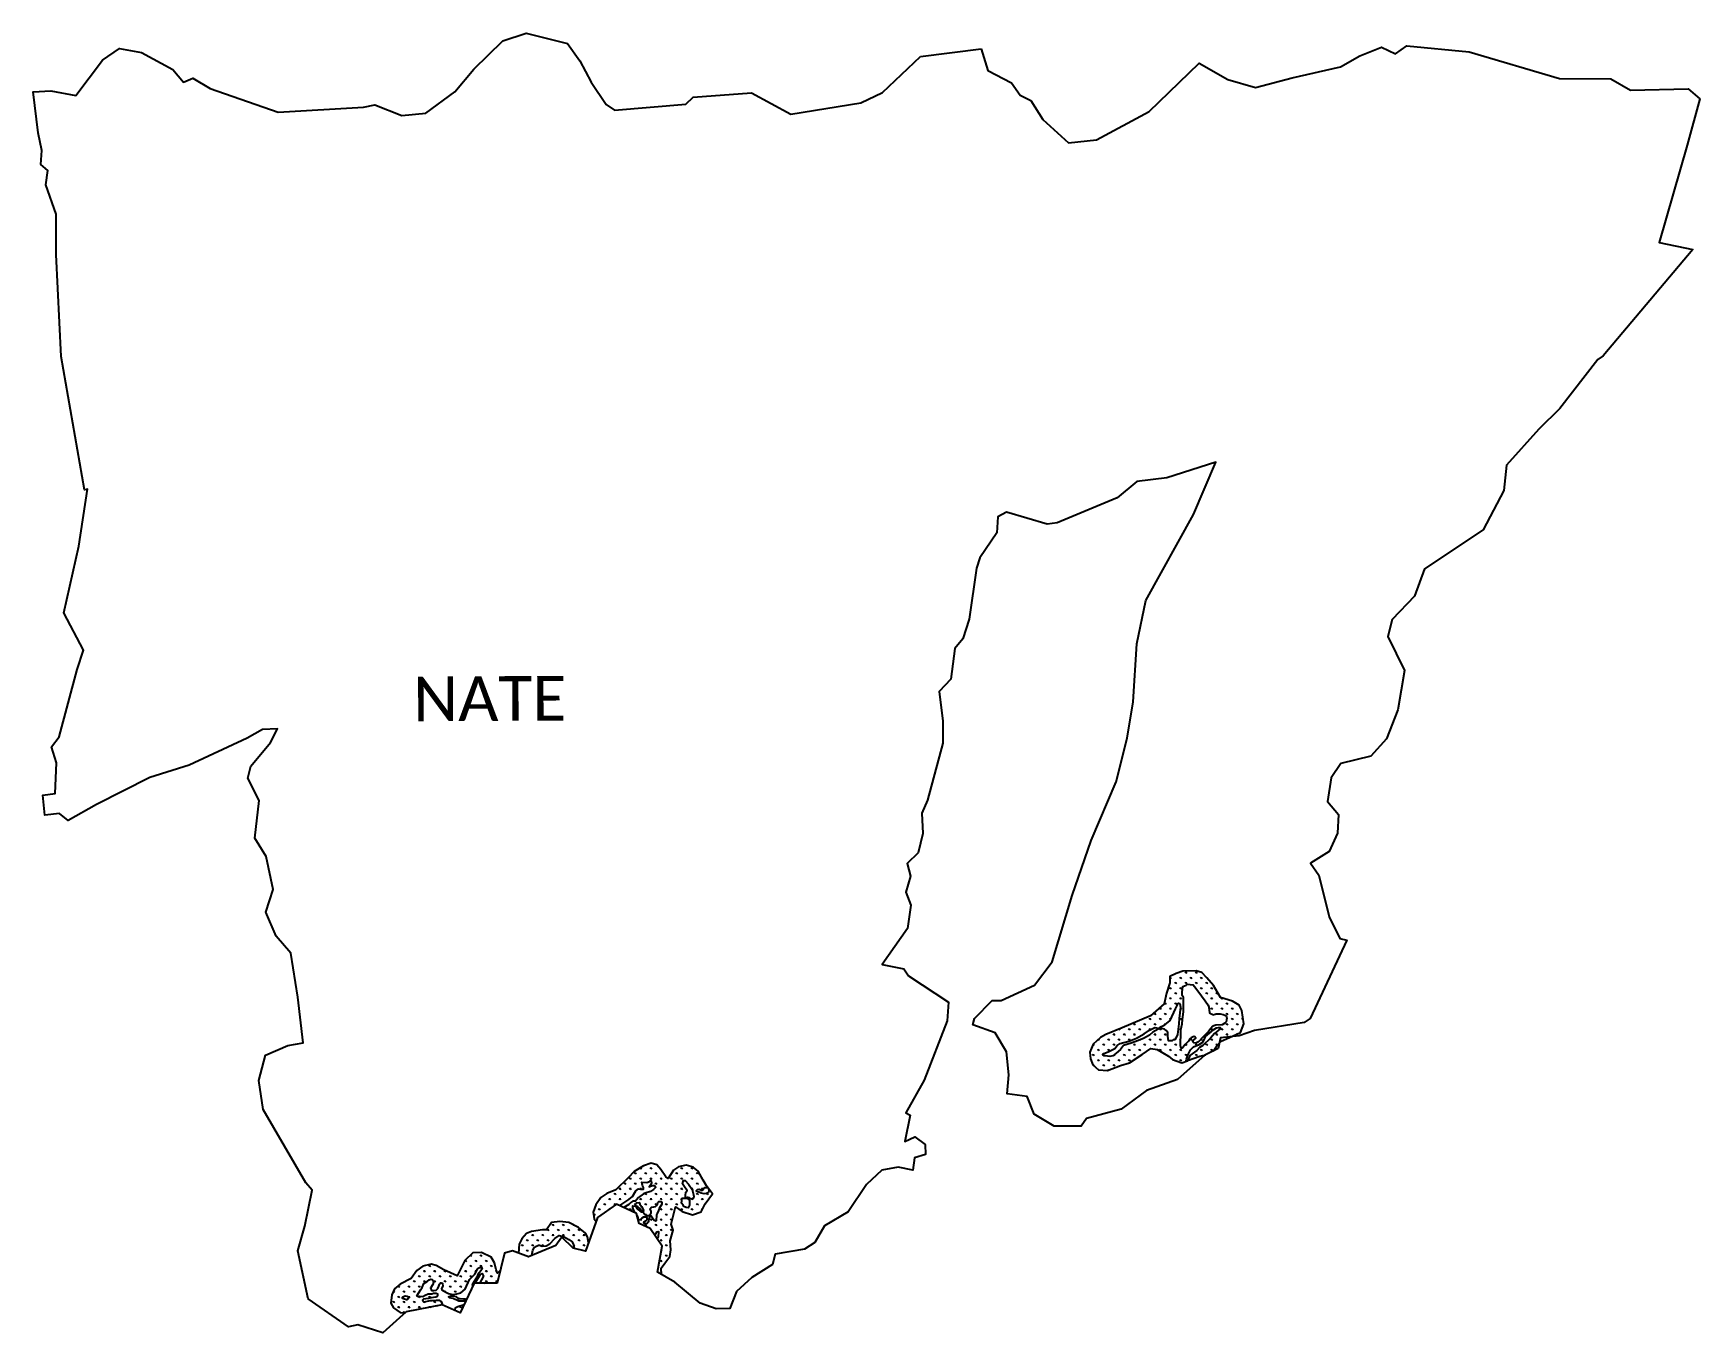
# Model space of a CAD drawing. Header units: metres. Extents: x 322049 to 327866, y 1839213 to 1843749.
import ezdxf

# ---------------------------------------------------------------- set-up
doc = ezdxf.new("R2010")
doc.units = ezdxf.units.M
doc.layers.add('MANGROOVE BUFFER ZONE', color=120, linetype='Continuous')
doc.layers.add('VILLAGE NAME', color=250, linetype='Continuous')
doc.styles.get("Standard").update_dxf_attribs({"font": 'simplex.shx'})

msp = doc.modelspace()

# ---------------------------------------------------------------- hatches: boundary and pattern name
at = {"layer": 'MANGROOVE BUFFER ZONE'}
h = msp.add_hatch(dxfattribs=at)
h.set_pattern_fill('GRASS', color=256)
h.paths.add_polyline_path([(326268, 1840337.4), (326258.1, 1840356), (326235.2, 1840369.8), (326193.2, 1840383.5), (326169.3, 1840425.1), (326145.9, 1840452.2), (326128.5, 1840469.8), (326108.3, 1840475.7), (326062, 1840474.6), (326038.6, 1840467.1), (326015.8, 1840456.3), (326015.9, 1840434), (326004.5, 1840398.5), (325997.1, 1840360.4), (325948.4, 1840319.3), (325850.2, 1840277), (325793, 1840253.6), (325774.1, 1840243.5), (325748.3, 1840220.4), (325736.5, 1840192.1), (325739.9, 1840168.9), (325747.9, 1840147.6), (325767.6, 1840130), (325798.2, 1840127.9), (325844.2, 1840145.2), (325875.2, 1840155.1), (325919.4, 1840184.1), (325950.1, 1840205.1), (325972.5, 1840201.3), (326011.5, 1840177.9), (326025.8, 1840166.1), (326058.5, 1840155.5), (326077.9, 1840162.4), (326073, 1840162.3), (326074.9, 1840168.1), (326079.7, 1840181.9), (326088.4, 1840200), (326098.7, 1840210.3), (326118.7, 1840219.1), (326131.4, 1840226.7), (326136.3, 1840235.3), (326140.5, 1840247), (326160.4, 1840263.7), (326170.5, 1840271.8), (326179, 1840277.3), (326186.6, 1840278.8), (326191.6, 1840278.8), (326191.8, 1840273.7), (326172.4, 1840257.7), (326158, 1840241), (326131.5, 1840215.2), (326120.2, 1840209), (326110.3, 1840197.4), (326094.4, 1840185.8), (326086.6, 1840180), (326083.2, 1840171.4), (326079.7, 1840164.8), (326078.4, 1840162.6), (326120.8, 1840177.7), (326142.5, 1840183.1), (326167.5, 1840195.6), (326178.9, 1840213.4), (326189.1, 1840223.8), (326193, 1840242.5), (326231, 1840246.1), (326262.8, 1840261.2), (326274.1, 1840290.6)])
h.paths.add_polyline_path([(325964, 1840278.1), (325976.6, 1840276.1), (325975.3, 1840272.1), (325957.5, 1840262.2), (325945.2, 1840251.6), (325924.8, 1840239.9), (325903.1, 1840231.9), (325881.5, 1840223.5), (325854.4, 1840215.1), (325843.6, 1840201.8), (325828.5, 1840188.6), (325816.9, 1840179.7), (325806.3, 1840177.6), (325791.1, 1840178.8), (325786.6, 1840179.7), (325782.2, 1840183.1), (325782.5, 1840185.7), (325786.2, 1840187.9), (325801.4, 1840193.8), (325824.4, 1840205), (325832, 1840215.5), (325842.5, 1840222.5), (325873.7, 1840230.5), (325882.8, 1840233.7), (325899.5, 1840241.1), (325926.3, 1840255.8), (325945.2, 1840268.8)], flags=16)
h.paths.add_polyline_path([(325981.6, 1840277.7), (325987.1, 1840282), (325998.3, 1840287.5), (326017.1, 1840302.6), (326036.3, 1840343.7), (326041.7, 1840355.6), (326044.5, 1840361.7), (326046.8, 1840362.7), (326051.7, 1840362.1), (326053.1, 1840348.8), (326049.2, 1840310.1), (326047.4, 1840290.5), (326042.8, 1840253.8), (326036.8, 1840241.2), (326033.6, 1840235.7), (326028, 1840234.8), (326024.5, 1840231.9), (326018.9, 1840231.9), (326011.5, 1840232.2), (326008.9, 1840248.4), (326009.2, 1840261), (326003.9, 1840267.5), (325998, 1840272.9), (325992.8, 1840274.1), (325987.6, 1840274.8), (325986.5, 1840275), (325984.4, 1840275.5)], flags=16)
h.paths.add_polyline_path([(326059.7, 1840290.9), (326060.7, 1840306.2), (326063.7, 1840333.3), (326063.5, 1840383.2), (326059.4, 1840389.6), (326059.4, 1840401.7), (326061.8, 1840421), (326073.3, 1840426), (326076.9, 1840429.6), (326097.4, 1840427.5), (326103, 1840421.5), (326114.5, 1840405.9), (326139.2, 1840371), (326150.2, 1840355.7), (326152, 1840349), (326154.9, 1840329.5), (326163.2, 1840324.7), (326167, 1840322.8), (326174.7, 1840324.6), (326184.7, 1840326), (326192.2, 1840326), (326202.6, 1840323.4), (326208.1, 1840321.6), (326213.1, 1840319), (326214.7, 1840315.4), (326214.9, 1840311), (326214.2, 1840304.7), (326213.3, 1840298.2), (326208.5, 1840293), (326199.2, 1840287.6), (326177.4, 1840286.7), (326169.5, 1840284.5), (326165.3, 1840281.7), (326159.9, 1840274.7), (326150.9, 1840264), (326131.5, 1840244.2), (326116, 1840227.9), (326106.6, 1840224), (326099.8, 1840224.3), (326096.5, 1840228), (326098.4, 1840234.4), (326106.6, 1840241.6), (326103.4, 1840245.7), (326100.1, 1840246.3), (326095.2, 1840244.8), (326091.3, 1840242.4), (326086.6, 1840239.1), (326081.3, 1840230.6), (326069.9, 1840218.4), (326062.2, 1840209), (326056.1, 1840204.4), (326053.2, 1840214.3), (326054.8, 1840264.1), (326055, 1840270.4)], flags=16)
h = msp.add_hatch(dxfattribs=at)
h.set_pattern_fill('GRASS', color=256)
h.paths.add_polyline_path([(323589.9, 1839417.7), (323596, 1839427.2), (323599.1, 1839436.3), (323602.3, 1839438.5), (323606.9, 1839440.4), (323614.1, 1839440.3), (323614.7, 1839438.9), (323615.5, 1839436.1), (323611.2, 1839428.5), (323600.6, 1839415.5), (323597.1, 1839406.8), (323581.2, 1839379.9), (323582.7, 1839375.8), (323582.8, 1839375.8), (323587.4, 1839385.9), (323591.7, 1839385.9), (323594.3, 1839392.6), (323602.8, 1839405.6), (323610, 1839416.7), (323615.7, 1839419), (323620.4, 1839410), (323613.9, 1839396.8), (323607.1, 1839386.7), (323606.9, 1839385.8), (323617.5, 1839385.7), (323617.8, 1839386.6), (323621.4, 1839387.1), (323623.3, 1839385.7), (323668.2, 1839385.5), (323679.3, 1839431.7), (323668.8, 1839420.4), (323664.4, 1839431.9), (323658.4, 1839457), (323647.5, 1839476.4), (323613.7, 1839492.4), (323582.9, 1839491.6), (323555.5, 1839465.4), (323527.9, 1839411.9), (323481.8, 1839432.7), (323455.5, 1839446.9), (323437.2, 1839451.7), (323408.8, 1839445.4), (323387.6, 1839429.7), (323367.7, 1839402.1), (323329.7, 1839382.8), (323309.1, 1839366.5), (323300.4, 1839345.1), (323297, 1839316.3), (323305.8, 1839299.7), (323329.8, 1839282.9), (323346.8, 1839282.2), (323350.7, 1839285.7), (323456.5, 1839306.1), (323458.7, 1839307.6), (323460.4, 1839306.9), (323476, 1839309.9), (323478.6, 1839308.8), (323475.8, 1839315.8), (323472.2, 1839321.5), (323468, 1839325), (323455.3, 1839325), (323441.5, 1839324.2), (323434.6, 1839323.7), (323411.7, 1839319.6), (323409.3, 1839322.3), (323408.8, 1839327.4), (323412, 1839331.6), (323419.6, 1839332.2), (323429.1, 1839333), (323437.4, 1839335.3), (323453.8, 1839338.3), (323459.4, 1839340.2), (323460.4, 1839344.3), (323460.5, 1839347.5), (323455.2, 1839349.8), (323445.3, 1839349.3), (323439.8, 1839346.9), (323427, 1839346.9), (323416.5, 1839342.6), (323408.7, 1839338.5), (323397.5, 1839339.3), (323393.8, 1839338.5), (323390.8, 1839339.5), (323387.1, 1839341.4), (323401.3, 1839363.7), (323405.8, 1839370.3), (323412.4, 1839384.5), (323423.4, 1839391.9), (323430.3, 1839397.2), (323436, 1839399.6), (323441.6, 1839398.9), (323445.7, 1839393.3), (323446.1, 1839388.8), (323443, 1839380.9), (323434.9, 1839368.2), (323437.8, 1839363.1), (323440.4, 1839360.6), (323447.2, 1839360.4), (323454.7, 1839361.3), (323460.5, 1839367.1), (323464.5, 1839374.8), (323466.6, 1839381.9), (323469.9, 1839386.9), (323472.9, 1839387.1), (323477.5, 1839385.4), (323477.8, 1839384), (323477.9, 1839374.7), (323474.2, 1839366.6), (323475.1, 1839362.3), (323481.3, 1839359.3), (323488.8, 1839354.2), (323498.6, 1839349.7), (323512.3, 1839346.7), (323526.9, 1839348), (323541, 1839351.5), (323556.5, 1839364.7), (323571.2, 1839399)])
h.paths.add_polyline_path([(323352.4, 1839340.9), (323356.8, 1839336.3), (323356.9, 1839331.5), (323351.6, 1839327.5), (323337.3, 1839331.9), (323338.1, 1839337.2), (323338.9, 1839338.1), (323346.6, 1839341.4)], flags=16)
h.paths.add_polyline_path([(323553.9, 1839313.4), (323548.9, 1839308.9), (323531.1, 1839303.4), (323521.9, 1839298.9), (323519.9, 1839294), (323520.1, 1839290.6), (323539.4, 1839282.1)])
h.paths.add_polyline_path([(323805.2, 1839514.9), (323812.9, 1839518.6), (323816.4, 1839518.6), (323825.6, 1839515.2), (323838.7, 1839516.3), (323851.5, 1839522.5), (323869.4, 1839542), (323884.2, 1839552.3), (323901.4, 1839547.6), (323918.6, 1839538.4), (323930, 1839529.5), (323935, 1839520.1), (323936.1, 1839510.9), (323934.8, 1839509.6), (323930.9, 1839510.3), (323933.6, 1839507.7), (323976.1, 1839498), (323986.7, 1839527.3), (323983.9, 1839548), (323976, 1839560.7), (323952.4, 1839579.8), (323917.7, 1839598), (323886.9, 1839601.2), (323857.4, 1839597.8), (323840, 1839571.4), (323826.8, 1839571.5), (323788, 1839566.4), (323770, 1839558.6), (323754.5, 1839541), (323744.7, 1839521.7), (323742.9, 1839490.6), (323777.6, 1839477.3), (323788.8, 1839482), (323790.5, 1839489.2), (323792.2, 1839500.7), (323797.2, 1839508.6)])
h.paths.add_polyline_path([(324175.8, 1839726.5), (324173.1, 1839738.4), (324190.2, 1839736.7), (324199.3, 1839741.1), (324203.1, 1839745.5), (324206.2, 1839743.3), (324207.3, 1839734.5), (324201.7, 1839727.1), (324199, 1839721.6), (324203.1, 1839724.3), (324211.1, 1839727.1), (324216.9, 1839726.8), (324221.9, 1839720.7), (324214.1, 1839713.3), (324203.1, 1839705.3), (324188.8, 1839700.9), (324178.6, 1839697.6), (324161.8, 1839685.2), (324154.4, 1839676.1), (324150.5, 1839671.7), (324142, 1839671.7), (324134.5, 1839667), (324128.2, 1839659.9), (324109.7, 1839649.7), (324109.6, 1839649.6), (324149.5, 1839631.6), (324144.2, 1839641.9), (324141.9, 1839650), (324141.7, 1839655.9), (324149.6, 1839654.7), (324152.9, 1839652.4), (324156, 1839646.5), (324159.7, 1839642.4), (324166.4, 1839637.7), (324171.8, 1839634.4), (324177.7, 1839633.3), (324181.2, 1839629.3), (324184, 1839625.8), (324188.2, 1839622.3), (324193.6, 1839622), (324201.6, 1839622), (324202, 1839620.9), (324200.8, 1839618.5), (324198.6, 1839614.3), (324198, 1839609.4), (324196.2, 1839602.6), (324195.2, 1839598.7), (324191.9, 1839593.6), (324187.2, 1839592.3), (324184.8, 1839592.9), (324180.5, 1839595.8), (324181.3, 1839599.6), (324187.1, 1839603.8), (324191.6, 1839608.1), (324191.6, 1839614.1), (324186.3, 1839616.1), (324178.8, 1839615.7), (324173.5, 1839612.4), (324167.1, 1839607.3), (324162.4, 1839605.3), (324161.1, 1839609), (324158.9, 1839618.2), (324156.8, 1839619.4), (324163.4, 1839594.1), (324201.8, 1839576.3), (324217.3, 1839553.8), (324218.2, 1839554.3), (324222.8, 1839560.1), (324225.6, 1839565), (324230, 1839566.6), (324230.7, 1839565.9), (324231.7, 1839562.1), (324230, 1839548.1), (324228.8, 1839542.7), (324226.6, 1839540.4), (324244, 1839515.2), (324227.8, 1839423.6), (324241.4, 1839415.9), (324240.6, 1839438), (324253.1, 1839455.6), (324270.3, 1839478.3), (324274.4, 1839502.5), (324272.4, 1839533.8), (324282.9, 1839570.7), (324275.3, 1839592.2), (324290.6, 1839652.2), (324313.4, 1839635.8), (324350.3, 1839624.6), (324380.3, 1839634.6), (324394, 1839662.7), (324419.6, 1839698.1), (324398.7, 1839725.3), (324387.4, 1839745.6), (324369.5, 1839776.5), (324352, 1839790.6), (324327.3, 1839797.3), (324301.4, 1839792.2), (324284.1, 1839780.8), (324265.3, 1839750.8), (324257.4, 1839756.6), (324239.5, 1839783.1), (324225, 1839799), (324205.7, 1839804.3), (324179.2, 1839794.8), (324146.1, 1839776), (324125.8, 1839753.7), (324082.9, 1839711.7), (324050.7, 1839698.7), (324029.5, 1839684.5), (324012.2, 1839659.1), (324003.7, 1839634), (324006.7, 1839610.7), (324013.3, 1839600.5), (324018.7, 1839615.4), (324084.6, 1839661), (324095.6, 1839656), (324099.4, 1839659.1), (324127.9, 1839677.8), (324140.6, 1839688.5), (324151.6, 1839707.8), (324161.5, 1839714.7), (324168.7, 1839714.4), (324178.9, 1839714.4), (324179.2, 1839719.4)])
h.paths.add_polyline_path([(324154.7, 1839666.7), (324163.8, 1839667), (324166.2, 1839661.7), (324172.1, 1839653.2), (324176.8, 1839645.1), (324179.4, 1839639.1), (324178.1, 1839635.5), (324174.1, 1839635.8), (324171.6, 1839638), (324168, 1839643), (324164.6, 1839647.2), (324162, 1839649.6), (324158.9, 1839652.1), (324156.6, 1839653.8), (324151.1, 1839657.7), (324151.2, 1839661.9)], flags=16)
h.paths.add_polyline_path([(324206.7, 1839650.6), (324215.4, 1839651.9), (324220.3, 1839653), (324224.8, 1839656.8), (324227.6, 1839661.9), (324229.3, 1839667.9), (324231.9, 1839670.7), (324239.5, 1839670.9), (324243.4, 1839668), (324242.4, 1839662.1), (324233.6, 1839646.1), (324231.3, 1839640), (324226.7, 1839629.3), (324224.5, 1839624.8), (324223.2, 1839603.3), (324221.4, 1839602.5), (324216.2, 1839604.9), (324210.6, 1839612.1), (324206, 1839620.2), (324202.7, 1839626.2), (324205.5, 1839630.7), (324206.2, 1839634.8), (324205.2, 1839637), (324203, 1839641.9), (324200.8, 1839643.8)], flags=16)
h.paths.add_polyline_path([(324315.2, 1839732), (324317.1, 1839740.5), (324319, 1839743.8), (324324.7, 1839743.6), (324335.7, 1839731.3), (324348.4, 1839712.7), (324351, 1839704.1), (324354.2, 1839688.6), (324353.5, 1839682.7), (324347.9, 1839678.6), (324344.2, 1839680.4), (324339.4, 1839683.5), (324335.2, 1839684.6), (324331.7, 1839684.6), (324325.9, 1839683.4), (324325.4, 1839683.5), (324325.4, 1839691.4), (324326.2, 1839703.4), (324331.5, 1839709), (324324.8, 1839718.3)], flags=16)
h.paths.add_polyline_path([(324313.9, 1839682.7), (324320, 1839683), (324329.9, 1839681.9), (324340, 1839675.7), (324340, 1839657.5), (324336.6, 1839653.5), (324334.9, 1839649.3), (324327.6, 1839650.2), (324319.2, 1839653.8), (324317.2, 1839657.8), (324311, 1839664.5)], flags=16)
h.paths.add_polyline_path([(324364.2, 1839709.7), (324367.2, 1839713.2), (324372.7, 1839713.6), (324383.4, 1839709.7), (324386.6, 1839711), (324389, 1839716.1), (324394.6, 1839719.6), (324402, 1839720.1), (324406.1, 1839715.7), (324407.1, 1839706.4), (324405.5, 1839702), (324399.4, 1839699), (324390.9, 1839698.1), (324380, 1839700.4), (324375.5, 1839702.7), (324369, 1839704.6), (324365.3, 1839703.9)], flags=16)

# ---------------------------------------------------------------- linework, layer by layer
at = {"color": 3, "flags": 128}
for points in [[(325357.3, 1843694.6), (325381.4, 1843618.7), (325463.6, 1843575.6), (325494, 1843532.5), (325531.2, 1843513.9), (325573.4, 1843447.7), (325662.5, 1843366.2), (325760.6, 1843377.4), (325944.2, 1843476.2), (326118.8, 1843644.3), (326218.8, 1843587.2), (326314.9, 1843559.3), (326443.4, 1843594.1), (326612.6, 1843632.5), (326679.7, 1843670.5), (326755.2, 1843700.8), (326804, 1843677.3), (326844.2, 1843705.3), (327061.1, 1843684.8), (327377.1, 1843591.7), (327555.5, 1843590.6), (327624.4, 1843550.3), (327825.7, 1843555.2), (327866, 1843520.5), (327822.7, 1843358), (327724.5, 1843018.6), (327842.2, 1842994.3), (327529.6, 1842623.1), (327511, 1842610.1), (327378, 1842438.7), (327304.9, 1842367.4), (327191.7, 1842241.4), (327181.9, 1842152.5), (327109.9, 1842015.7), (326905.4, 1841879.8), (326870.4, 1841784.4), (326792.1, 1841702.8), (326777.3, 1841643.7), (326835.4, 1841524.1), (326811.8, 1841386.9), (326772.5, 1841286.2), (326718.3, 1841225.3), (326612.8, 1841200.4), (326579.3, 1841150.3), (326566.2, 1841067.5), (326605, 1841021.9), (326601.2, 1840956.1), (326572.8, 1840893.2), (326507.8, 1840852), (326536.5, 1840810), (326572.6, 1840664.5), (326609.9, 1840588.4), (326634.1, 1840583.5), (326506.3, 1840309.6), (326485.5, 1840295.3), (326311.8, 1840267.6), (326258.4, 1840248.7), (326193, 1840242.5), (326185.2, 1840204.4), (326138.6, 1840181.2), (326043.6, 1840097.3), (325935.3, 1840057.9), (325846.5, 1839993.2), (325725.4, 1839960.1), (325706.5, 1839934.4), (325612.1, 1839933.5), (325542.7, 1839975.5), (325518.4, 1840037.6), (325447.9, 1840047.1), (325454.1, 1840113.6), (325446.6, 1840192.9), (325406.7, 1840260.1), (325328.5, 1840287.8), (325333.9, 1840309.6), (325395.7, 1840373.1), (325427.5, 1840373), (325544.1, 1840425.9), (325605.4, 1840507.3), (325675.5, 1840739.3), (325741.4, 1840931.4), (325828.5, 1841135.4), (325867.1, 1841288.9), (325888.3, 1841415.4), (325900.9, 1841618), (325932.9, 1841768.5), (326098.7, 1842068.6), (326177.3, 1842251.7), (326006, 1842197.3), (325901.5, 1842184.2), (325832.9, 1842127.4), (325623.2, 1842040.3), (325588.5, 1842035.1), (325446.3, 1842077.6), (325416.1, 1842060.7), (325411.9, 1842004.6), (325352.6, 1841918.2), (325341.1, 1841881.9), (325315.4, 1841703.3), (325293.5, 1841635.3), (325266.1, 1841601), (325251.3, 1841494.7), (325210.7, 1841450.7), (325224.4, 1841347.6), (325223.7, 1841270.4), (325170.6, 1841072.4), (325150.7, 1841026.6), (325154.3, 1840955.7), (325137.6, 1840888.4), (325099.2, 1840851.3), (325111.4, 1840806.6), (325095.1, 1840750.4), (325111.8, 1840705.6), (325100.1, 1840623.4), (325012.4, 1840498.5), (325087.8, 1840483), (325104.1, 1840458.5), (325244.1, 1840366.7), (325239, 1840301.3), (325159, 1840094.7), (325094.6, 1839980.3), (325110.4, 1839972.6), (325090.9, 1839879.9), (325125.8, 1839896.6), (325162.6, 1839869.7), (325163, 1839835.3), (325124.9, 1839822.9), (325118.7, 1839779.7), (325068.3, 1839790.5), (325011.5, 1839780.6), (324957.3, 1839730.3), (324893.2, 1839635.1), (324810.8, 1839586), (324776.9, 1839527.9), (324740.4, 1839504.1), (324638.6, 1839487.2), (324629.1, 1839450.8), (324557, 1839405.7), (324503.1, 1839357.1), (324480.1, 1839297.6), (324432.2, 1839296), (324377.2, 1839315.8), (324288.3, 1839389.2), (324227.8, 1839423.6), (324244, 1839515.2), (324201.8, 1839576.3), (324163.4, 1839594.1), (324154.2, 1839629.5), (324084.6, 1839661), (324018.7, 1839615.4), (323976.1, 1839498), (323933.6, 1839507.7), (323893.3, 1839546.7), (323873, 1839517.2), (323777.6, 1839477.3), (323721.8, 1839498.8), (323693.5, 1839490.5), (323668.2, 1839385.5), (323587.4, 1839385.9), (323539.4, 1839282.1), (323476, 1839309.9), (323350.7, 1839285.7), (323268.8, 1839212.9), (323182, 1839239.9), (323149.4, 1839233.3), (323007.9, 1839331.4), (322971.7, 1839498.9), (322996.8, 1839584.7), (323022.5, 1839710.9), (323000.7, 1839735.5), (322851.3, 1839991.9), (322836, 1840093.1), (322859.6, 1840182), (322936.8, 1840215.6), (322991.4, 1840224.3), (322972.4, 1840383.8), (322947.4, 1840538), (322897.1, 1840597), (322860.9, 1840681), (322886, 1840760.6), (322861.8, 1840875.3), (322822.4, 1840939.7), (322837.3, 1841070.9), (322797.1, 1841148.7), (322808, 1841190.2), (322876.9, 1841273.2), (322901.4, 1841321.4), (322849, 1841318.5), (322795.4, 1841288.7), (322592.5, 1841193.9), (322455.1, 1841150.9), (322269.2, 1841056.6), (322170.7, 1841001.3), (322139.7, 1841025.5), (322088.7, 1841019.8), (322082.1, 1841089.5), (322124.7, 1841095.4), (322130.2, 1841202.1), (322112.4, 1841258.3), (322138.5, 1841293), (322202.1, 1841528.1), (322224.2, 1841595.7), (322155, 1841725.4), (322208.1, 1841958.7), (322237.9, 1842157.2), (322227.5, 1842155), (322145.9, 1842620.8), (322128.2, 1842976.9), (322128.9, 1843118), (322092.2, 1843220.1), (322099.4, 1843270), (322075.2, 1843290.6), (322078.8, 1843340.3), (322065.4, 1843401.6), (322048.8, 1843544.3), (322109.8, 1843547.9), (322197, 1843531.4), (322290.8, 1843655), (322349.6, 1843696.3), (322426, 1843682.1), (322536.3, 1843622.3), (322572.5, 1843578.8), (322605.3, 1843592.3), (322666.4, 1843555.8), (322903.8, 1843473.8), (323201.4, 1843491.2), (323241.1, 1843499.4), (323335.1, 1843462.1), (323418.8, 1843469.7), (323520.6, 1843544.1), (323586.7, 1843623.7), (323687.6, 1843723), (323769.1, 1843748.9), (323913.9, 1843713.2), (323957.1, 1843652.7), (323996.6, 1843577.9), (324048.4, 1843500.4), (324078, 1843480.2), (324326.3, 1843501.3), (324351.9, 1843526.4), (324555.4, 1843541.4), (324692.7, 1843466.2), (324938, 1843506.8), (325012.9, 1843542.7), (325145.4, 1843668.5)], [(325145.4, 1843668.5), (325357.3, 1843694.6)]]:
    msp.add_lwpolyline(points, dxfattribs=at)
at = {"layer": 'MANGROOVE BUFFER ZONE', "flags": 128}
for points in [[(326167.5, 1840195.6), (326178.9, 1840213.4), (326195.6, 1840230.4), (326224.9, 1840243.2), (326262.8, 1840261.2), (326274.1, 1840290.6), (326268, 1840337.4), (326258.1, 1840356), (326235.2, 1840369.8), (326193.2, 1840383.5), (326169.3, 1840425.1), (326145.9, 1840452.2), (326128.5, 1840469.8), (326108.3, 1840475.7), (326062, 1840474.6), (326038.6, 1840467.1), (326015.8, 1840456.3), (326015.9, 1840434), (326004.5, 1840398.5), (325997.1, 1840360.4), (325948.4, 1840319.3), (325850.2, 1840277), (325793, 1840253.6), (325774.1, 1840243.5), (325748.3, 1840220.4), (325736.5, 1840192.1), (325739.9, 1840168.9), (325747.9, 1840147.6), (325767.6, 1840130), (325798.2, 1840127.9), (325844.2, 1840145.2), (325875.2, 1840155.1), (325919.4, 1840184.1), (325950.1, 1840205.1), (325972.5, 1840201.3), (326011.5, 1840177.9), (326025.8, 1840166.1), (326058.5, 1840155.5), (326077.9, 1840162.4), (326073, 1840162.3), (326074.9, 1840168.1), (326079.7, 1840181.9), (326088.4, 1840200), (326098.7, 1840210.3), (326118.7, 1840219.1), (326131.4, 1840226.7), (326136.3, 1840235.3), (326140.5, 1840247), (326160.4, 1840263.7), (326170.5, 1840271.8), (326179, 1840277.3), (326186.6, 1840278.8), (326191.6, 1840278.8), (326191.8, 1840273.7), (326172.4, 1840257.7), (326158, 1840241), (326131.5, 1840215.2), (326120.2, 1840209), (326110.3, 1840197.4), (326094.4, 1840185.8), (326086.6, 1840180), (326083.2, 1840171.4), (326079.7, 1840164.8), (326078.4, 1840162.6), (326120.8, 1840177.7), (326142.5, 1840183.1)], [(324241.4, 1839415.9), (324240.6, 1839438), (324253.1, 1839455.6), (324270.3, 1839478.3), (324274.4, 1839502.5), (324272.4, 1839533.8), (324282.9, 1839570.7), (324275.3, 1839592.2), (324290.6, 1839652.2), (324313.4, 1839635.8), (324350.3, 1839624.6), (324380.3, 1839634.6), (324394, 1839662.7), (324419.6, 1839698.1), (324398.7, 1839725.3), (324387.4, 1839745.6), (324369.5, 1839776.5), (324352, 1839790.6), (324327.3, 1839797.3), (324301.4, 1839792.2), (324284.1, 1839780.8), (324265.3, 1839750.8), (324257.4, 1839756.6), (324239.5, 1839783.1), (324225, 1839799), (324205.7, 1839804.3), (324179.2, 1839794.8), (324146.1, 1839776), (324125.8, 1839753.7), (324082.9, 1839711.7), (324050.7, 1839698.7), (324029.5, 1839684.5), (324012.2, 1839659.1), (324003.7, 1839634), (324006.7, 1839610.7), (324013.3, 1839600.5)], [(324095.6, 1839656), (324099.4, 1839659.1), (324127.9, 1839677.8), (324140.6, 1839688.5), (324151.6, 1839707.8), (324161.5, 1839714.7), (324168.7, 1839714.4), (324178.9, 1839714.4), (324179.2, 1839719.4), (324175.8, 1839726.5), (324173.1, 1839738.4), (324190.2, 1839736.7), (324199.3, 1839741.1), (324203.1, 1839745.5), (324206.2, 1839743.3), (324207.3, 1839734.5), (324201.7, 1839727.1), (324199, 1839721.6), (324203.1, 1839724.3), (324211.1, 1839727.1), (324216.9, 1839726.8), (324221.9, 1839720.7), (324214.1, 1839713.3), (324203.1, 1839705.3), (324188.8, 1839700.9), (324178.6, 1839697.6), (324161.8, 1839685.2), (324154.4, 1839676.1), (324150.5, 1839671.7), (324142, 1839671.7), (324134.5, 1839667), (324128.2, 1839659.9), (324109.7, 1839649.7), (324109.6, 1839649.6)], [(324149.5, 1839631.6), (324144.2, 1839641.9), (324141.9, 1839650), (324141.7, 1839655.9), (324149.6, 1839654.7), (324152.9, 1839652.4), (324156, 1839646.5), (324159.7, 1839642.4), (324166.4, 1839637.7), (324171.8, 1839634.4), (324177.7, 1839633.3), (324181.2, 1839629.3), (324184, 1839625.8), (324188.2, 1839622.3), (324193.6, 1839622), (324201.6, 1839622), (324202, 1839620.9), (324200.8, 1839618.5), (324198.6, 1839614.3), (324198, 1839609.4), (324196.2, 1839602.6), (324195.2, 1839598.7), (324191.9, 1839593.6), (324187.2, 1839592.3), (324184.8, 1839592.9), (324180.5, 1839595.8), (324181.3, 1839599.6), (324187.1, 1839603.8), (324191.6, 1839608.1), (324191.6, 1839614.1), (324186.3, 1839616.1), (324178.8, 1839615.7), (324173.5, 1839612.4), (324167.1, 1839607.3), (324162.4, 1839605.3), (324161.1, 1839609), (324158.9, 1839618.2), (324156.8, 1839619.4)], [(323986.7, 1839527.3), (323983.9, 1839548), (323976, 1839560.7), (323952.4, 1839579.8), (323917.7, 1839598), (323886.9, 1839601.2), (323857.4, 1839597.8), (323840, 1839571.4), (323826.8, 1839571.5), (323788, 1839566.4), (323770, 1839558.6), (323754.5, 1839541), (323744.7, 1839521.7), (323742.9, 1839490.6)], [(324217.3, 1839553.8), (324218.2, 1839554.3), (324222.8, 1839560.1), (324225.6, 1839565), (324230, 1839566.6), (324230.7, 1839565.9), (324231.7, 1839562.1), (324230, 1839548.1), (324228.8, 1839542.7), (324226.6, 1839540.4)], [(323788.8, 1839482), (323790.5, 1839489.2), (323792.2, 1839500.7), (323797.2, 1839508.6), (323805.2, 1839514.9), (323812.9, 1839518.6), (323816.4, 1839518.6), (323825.6, 1839515.2), (323838.7, 1839516.3), (323851.5, 1839522.5), (323869.4, 1839542), (323884.2, 1839552.3), (323901.4, 1839547.6), (323918.6, 1839538.4), (323930, 1839529.5), (323935, 1839520.1), (323936.1, 1839510.9), (323934.8, 1839509.6), (323930.9, 1839510.3)], [(323881.8, 1839529.9), (323881.7, 1839529.9), (323881.6, 1839529.7)], [(323679.3, 1839431.7), (323668.8, 1839420.4), (323664.4, 1839431.9), (323658.4, 1839457), (323647.5, 1839476.4), (323613.7, 1839492.4), (323582.9, 1839491.6), (323555.5, 1839465.4), (323527.9, 1839411.9), (323481.8, 1839432.7), (323455.5, 1839446.9), (323437.2, 1839451.7), (323408.8, 1839445.4), (323387.6, 1839429.7), (323367.7, 1839402.1), (323329.7, 1839382.8), (323309.1, 1839366.5), (323300.4, 1839345.1), (323297, 1839316.3), (323305.8, 1839299.7), (323329.8, 1839282.9), (323346.8, 1839282.2)], [(323478.6, 1839308.8), (323475.8, 1839315.8), (323472.2, 1839321.5), (323468, 1839325), (323455.3, 1839325), (323441.5, 1839324.2), (323434.6, 1839323.7), (323411.7, 1839319.6), (323409.3, 1839322.3), (323408.8, 1839327.4), (323412, 1839331.6), (323419.6, 1839332.2), (323429.1, 1839333), (323437.4, 1839335.3), (323453.8, 1839338.3), (323459.4, 1839340.2), (323460.4, 1839344.3), (323460.5, 1839347.5), (323455.2, 1839349.8), (323445.3, 1839349.3), (323439.8, 1839346.9), (323427, 1839346.9), (323416.5, 1839342.6), (323408.7, 1839338.5), (323397.5, 1839339.3), (323393.8, 1839338.5), (323390.8, 1839339.5), (323387.1, 1839341.4), (323401.3, 1839363.7), (323405.8, 1839370.3), (323412.4, 1839384.5), (323423.4, 1839391.9), (323430.3, 1839397.2), (323436, 1839399.6), (323441.6, 1839398.9), (323445.7, 1839393.3), (323446.1, 1839388.8), (323443, 1839380.9), (323434.9, 1839368.2), (323437.8, 1839363.1), (323440.4, 1839360.6), (323447.2, 1839360.4), (323454.7, 1839361.3), (323460.5, 1839367.1), (323464.5, 1839374.8), (323466.6, 1839381.9), (323469.9, 1839386.9), (323472.9, 1839387.1), (323477.5, 1839385.4), (323477.8, 1839384), (323477.9, 1839374.7), (323474.2, 1839366.6), (323475.1, 1839362.3), (323481.3, 1839359.3), (323488.8, 1839354.2), (323498.6, 1839349.7), (323512.3, 1839346.7), (323526.9, 1839348), (323541, 1839351.5), (323556.5, 1839364.7), (323571.2, 1839399), (323589.9, 1839417.7), (323596, 1839427.2), (323599.1, 1839436.3), (323602.3, 1839438.5), (323606.9, 1839440.4), (323614.1, 1839440.3), (323614.7, 1839438.9), (323615.5, 1839436.1), (323611.2, 1839428.5), (323600.6, 1839415.5), (323597.1, 1839406.8), (323581.2, 1839379.9), (323582.7, 1839375.8), (323582.8, 1839375.8)], [(323591.7, 1839385.9), (323594.3, 1839392.6), (323602.8, 1839405.6), (323610, 1839416.7), (323615.7, 1839419), (323620.4, 1839410), (323613.9, 1839396.8), (323607.1, 1839386.7), (323606.9, 1839385.8)], [(323617.5, 1839385.7), (323617.8, 1839386.6), (323621.4, 1839387.1), (323623.3, 1839385.7)], [(323456.5, 1839306.1), (323458.7, 1839307.6), (323460.4, 1839306.9)], [(323553.9, 1839313.4), (323548.9, 1839308.9), (323531.1, 1839303.4), (323521.9, 1839298.9), (323519.9, 1839294), (323520.1, 1839290.6)]]:
    msp.add_lwpolyline(points, dxfattribs=at)
for points in [[(326139.2, 1840371), (326150.2, 1840355.7), (326152, 1840349), (326154.9, 1840329.5), (326163.2, 1840324.7), (326167, 1840322.8), (326174.7, 1840324.6), (326184.7, 1840326), (326192.2, 1840326), (326202.6, 1840323.4), (326208.1, 1840321.6), (326213.1, 1840319), (326214.7, 1840315.4), (326214.9, 1840311), (326214.2, 1840304.7), (326213.3, 1840298.2), (326208.5, 1840293), (326199.2, 1840287.6), (326177.4, 1840286.7), (326169.5, 1840284.5), (326165.3, 1840281.7), (326159.9, 1840274.7), (326150.9, 1840264), (326131.5, 1840244.2), (326116, 1840227.9), (326106.6, 1840224), (326099.8, 1840224.3), (326096.5, 1840228), (326098.4, 1840234.4), (326106.6, 1840241.6), (326103.4, 1840245.7), (326100.1, 1840246.3), (326095.2, 1840244.8), (326091.3, 1840242.4), (326086.6, 1840239.1), (326081.3, 1840230.6), (326069.9, 1840218.4), (326062.2, 1840209), (326056.1, 1840204.4), (326053.2, 1840214.3), (326054.8, 1840264.1), (326055, 1840270.4), (326059.7, 1840290.9), (326060.7, 1840306.2), (326063.7, 1840333.3), (326063.5, 1840383.2), (326059.4, 1840389.6), (326059.4, 1840401.7), (326061.8, 1840421), (326073.3, 1840426), (326076.9, 1840429.6), (326097.4, 1840427.5), (326103, 1840421.5), (326114.5, 1840405.9)], [(326051.7, 1840362.1), (326053.1, 1840348.8), (326049.2, 1840310.1), (326047.4, 1840290.5), (326042.8, 1840253.8), (326036.8, 1840241.2), (326033.6, 1840235.7), (326028, 1840234.8), (326024.5, 1840231.9), (326018.9, 1840231.9), (326011.5, 1840232.2), (326008.9, 1840248.4), (326009.2, 1840261), (326003.9, 1840267.5), (325998, 1840272.9), (325992.8, 1840274.1), (325987.6, 1840274.8), (325986.5, 1840275), (325984.4, 1840275.5), (325981.6, 1840277.7), (325987.1, 1840282), (325998.3, 1840287.5), (326017.1, 1840302.6), (326036.3, 1840343.7), (326041.7, 1840355.6), (326044.5, 1840361.7), (326046.8, 1840362.7)], [(325976.6, 1840276.1), (325975.3, 1840272.1), (325957.5, 1840262.2), (325945.2, 1840251.6), (325924.8, 1840239.9), (325903.1, 1840231.9), (325881.5, 1840223.5), (325854.4, 1840215.1), (325843.6, 1840201.8), (325828.5, 1840188.6), (325816.9, 1840179.7), (325806.3, 1840177.6), (325791.1, 1840178.8), (325786.6, 1840179.7), (325782.2, 1840183.1), (325782.5, 1840185.7), (325786.2, 1840187.9), (325801.4, 1840193.8), (325824.4, 1840205), (325832, 1840215.5), (325842.5, 1840222.5), (325873.7, 1840230.5), (325882.8, 1840233.7), (325899.5, 1840241.1), (325926.3, 1840255.8), (325945.2, 1840268.8), (325964, 1840278.1)], [(324325.4, 1839683.5), (324325.4, 1839691.4), (324326.2, 1839703.4), (324331.5, 1839709), (324324.8, 1839718.3), (324315.2, 1839732), (324317.1, 1839740.5), (324319, 1839743.8), (324324.7, 1839743.6), (324335.7, 1839731.3), (324348.4, 1839712.7), (324351, 1839704.1), (324354.2, 1839688.6), (324353.5, 1839682.7), (324347.9, 1839678.6), (324344.2, 1839680.4), (324339.4, 1839683.5), (324335.2, 1839684.6), (324331.7, 1839684.6), (324325.9, 1839683.4)], [(324311, 1839664.5), (324313.9, 1839682.7), (324320, 1839683), (324329.9, 1839681.9), (324340, 1839675.7), (324340, 1839657.5), (324336.6, 1839653.5), (324334.9, 1839649.3), (324327.6, 1839650.2), (324319.2, 1839653.8), (324317.2, 1839657.8)], [(324365.3, 1839703.9), (324364.2, 1839709.7), (324367.2, 1839713.2), (324372.7, 1839713.6), (324383.4, 1839709.7), (324386.6, 1839711), (324389, 1839716.1), (324394.6, 1839719.6), (324402, 1839720.1), (324406.1, 1839715.7), (324407.1, 1839706.4), (324405.5, 1839702), (324399.4, 1839699), (324390.9, 1839698.1), (324380, 1839700.4), (324375.5, 1839702.7), (324369, 1839704.6)], [(324151.1, 1839657.7), (324151.2, 1839661.9), (324154.7, 1839666.7), (324163.8, 1839667), (324166.2, 1839661.7), (324172.1, 1839653.2), (324176.8, 1839645.1), (324179.4, 1839639.1), (324178.1, 1839635.5), (324174.1, 1839635.8), (324171.6, 1839638), (324168, 1839643), (324164.6, 1839647.2), (324162, 1839649.6), (324158.9, 1839652.1), (324156.6, 1839653.8)], [(324216.2, 1839604.9), (324210.6, 1839612.1), (324206, 1839620.2), (324202.7, 1839626.2), (324205.5, 1839630.7), (324206.2, 1839634.8), (324205.2, 1839637), (324203, 1839641.9), (324200.8, 1839643.8), (324206.7, 1839650.6), (324215.4, 1839651.9), (324220.3, 1839653), (324224.8, 1839656.8), (324227.6, 1839661.9), (324229.3, 1839667.9), (324231.9, 1839670.7), (324239.5, 1839670.9), (324243.4, 1839668), (324242.4, 1839662.1), (324233.6, 1839646.1), (324231.3, 1839640), (324226.7, 1839629.3), (324224.5, 1839624.8), (324223.2, 1839603.3), (324221.4, 1839602.5)], [(323356.9, 1839331.5), (323351.6, 1839327.5), (323337.3, 1839331.9), (323338.1, 1839337.2), (323338.9, 1839338.1), (323346.6, 1839341.4), (323352.4, 1839340.9), (323356.8, 1839336.3)], [(323557.8, 1839326), (323556.9, 1839325.2), (323551.5, 1839322.8), (323542.5, 1839322.8), (323534, 1839323.4), (323526.8, 1839326.8), (323519.5, 1839329.8), (323515.4, 1839332.1), (323507.8, 1839333), (323502, 1839334.5), (323498.9, 1839336.5), (323497.9, 1839338), (323506.8, 1839341), (323515, 1839341.1), (323524.1, 1839339.7), (323532.4, 1839332.4), (323538.6, 1839331.8), (323550.3, 1839331.5), (323556.7, 1839331.4), (323558, 1839328.9)]]:
    msp.add_lwpolyline(points, close=True, dxfattribs=at)

# ---------------------------------------------------------------- texts
at = {"layer": 'VILLAGE NAME', "insert": (323374.4, 1841503.4), "char_height": 155.989, "attachment_point": 1, "rotation": 0.24353}
msp.add_mtext_dynamic_manual_height_columns('{\\fCalibri|b0|i0|c0|p34;NATE}', width=1979.573, gutter_width=779.9, heights=[0], dxfattribs=at)

doc.saveas('drawing.dxf')
